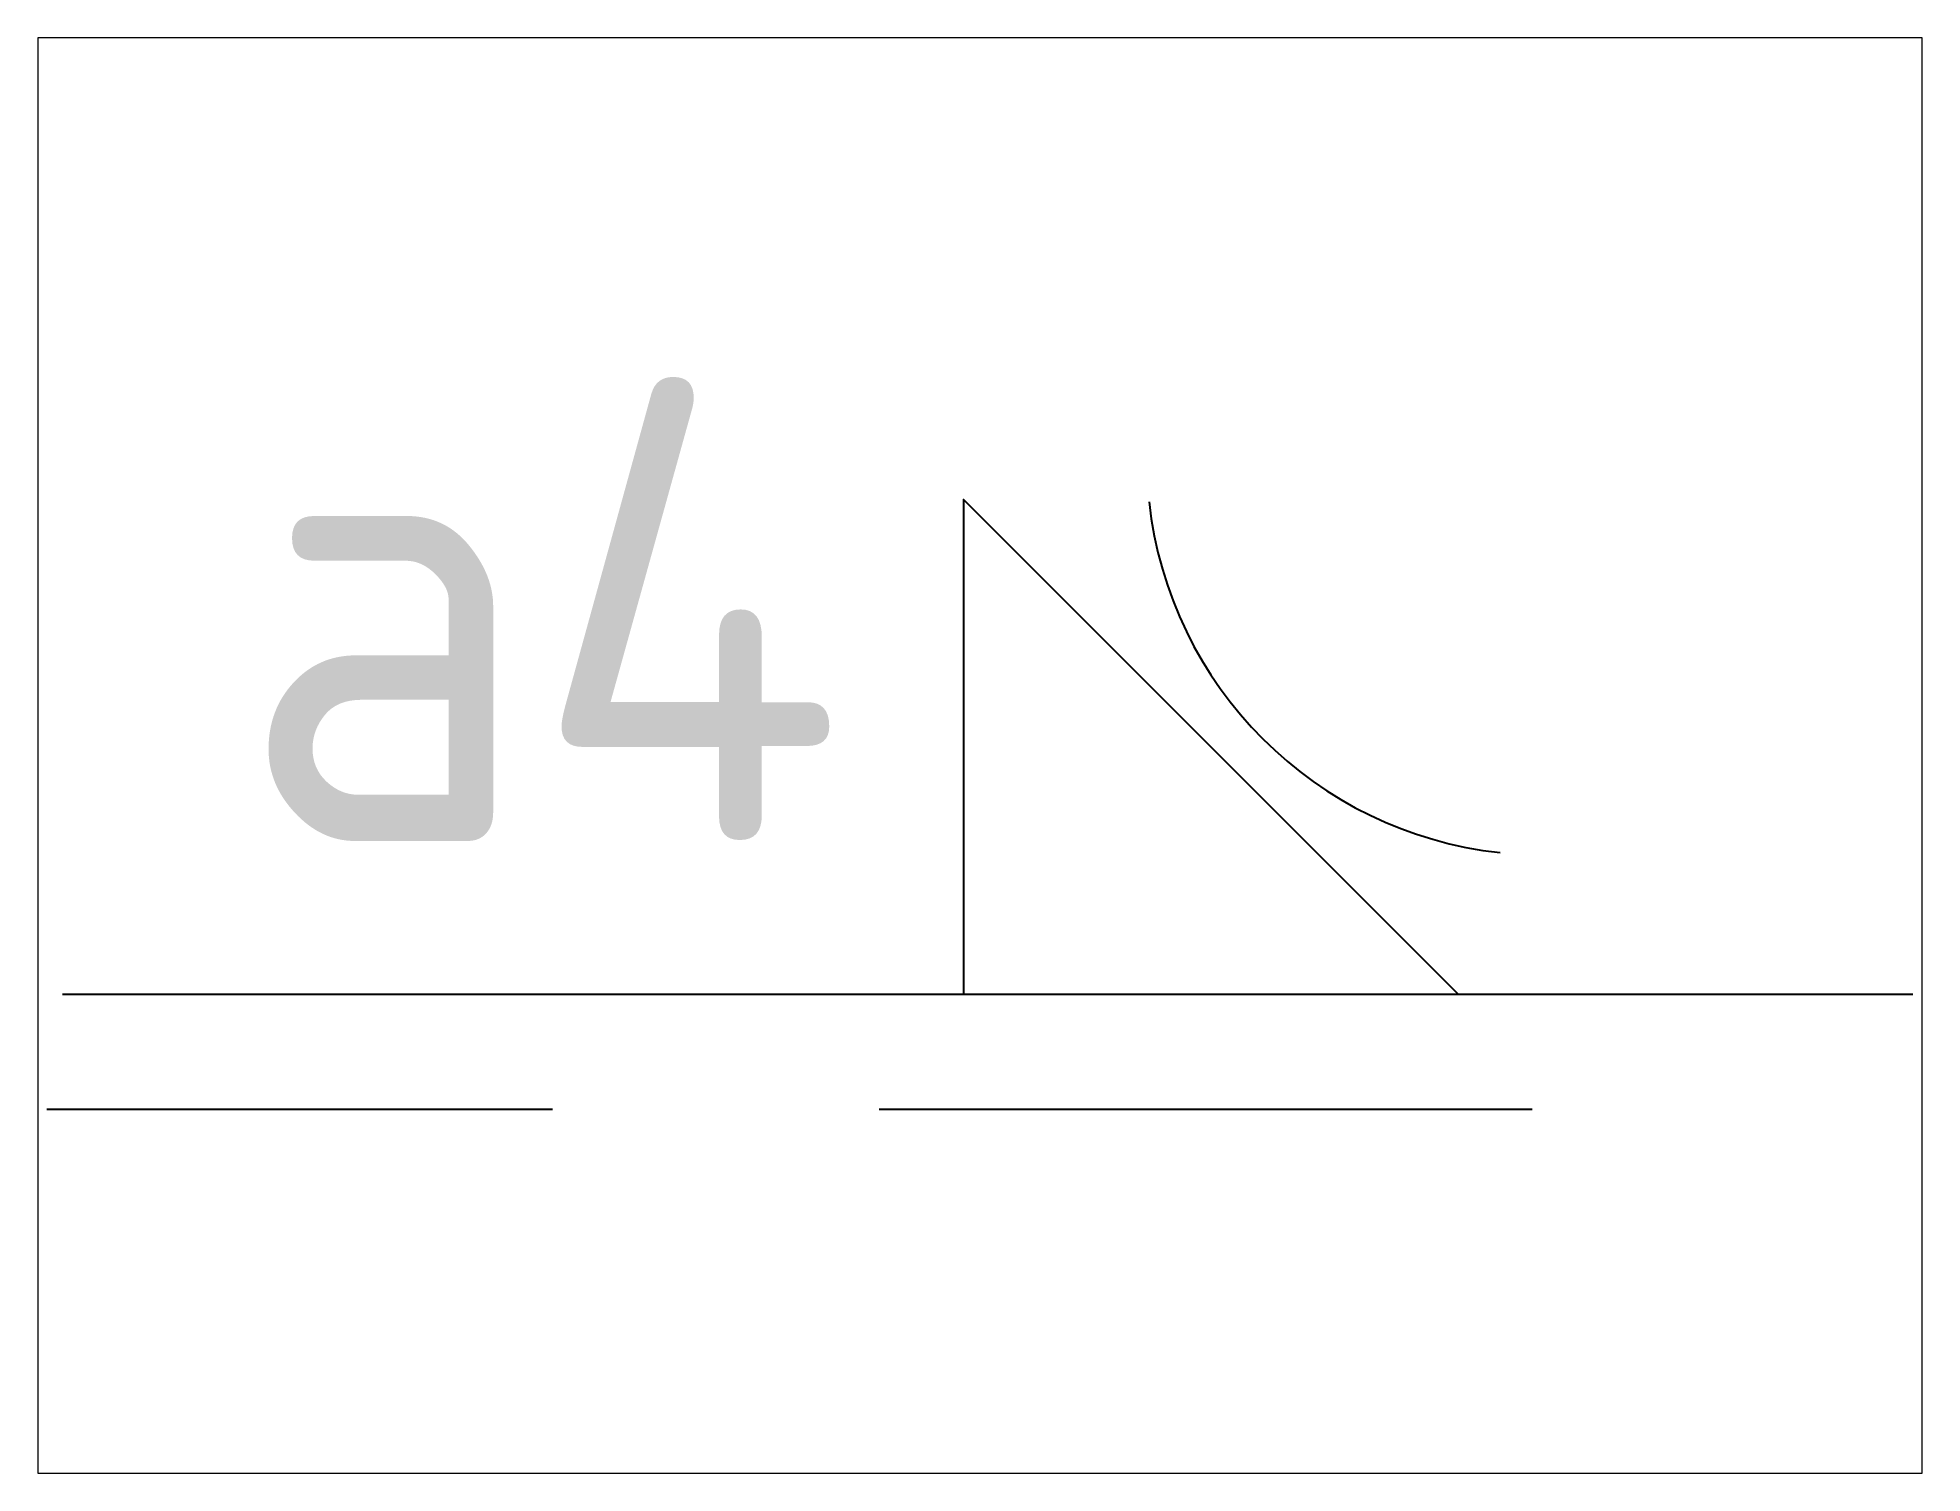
# Paper-space layout 'Layout1' of a CAD drawing. Header units: millimetres. Extents: x 1.05 to 9.45, y 0.8 to 7.2.
# The model-space entities are those that its viewports show. They can reach past a viewport. Long polylines and large blocks are cut down to what shows.
import ezdxf

# ---------------------------------------------------------------- set-up
doc = ezdxf.new("R2010")
doc.units = ezdxf.units.MM
doc.header["$MEASUREMENT"] = 0
doc.linetypes.add('DASHED_2', pattern=[3, 2, -1])
doc.layers.add('K-------ED-', color=1, linetype='Continuous')
doc.styles.add('ISO', font='isocp.shx')

# ---------------------------------------------------------------- blocks, each defined once
blk = doc.blocks.new('Kälsvets_h')
at = {"layer": 'K-------ED-', "color": 3}
blk.add_line((0, 0), (-12, 0), dxfattribs=at)
at = {"layer": 'K-------ED-', "color": 3, "linetype": 'DASHED_2'}
blk.add_line((-2.47, -0.747), (-12.103, -0.747), dxfattribs=at)
at = {"layer": 'K-------ED-', "color": 3}
blk.add_lwpolyline([(-2.947, 0), (-6.157, 3.21), (-6.157, 0)], dxfattribs=at)
blk.add_ellipse((-2.399, 3.474), major_axis=(1.817, 1.817), ratio=1, start_param=2.464689, end_param=3.818496, dxfattribs=at)
at = {"layer": 'K-------ED-', "color": 3, "style": 'ISO'}
blk.add_attdef('MÅTT/TVÄRSNITT', (-10.857, 0.995), '', height=3, dxfattribs=at)

msp = doc.modelspace()

# ---------------------------------------------------------------- block references
msp.add_blockref('Kälsvets_h', (0, 0)).add_auto_attribs({'MÅTT/TVÄRSNITT': 'a4'})

psp = doc.layouts.get("Layout1")

# ---------------------------------------------------------------- viewports
at = {"layer": '0'}
psp.add_viewport(center=(5.25, 4), size=(8.4, 6.4), view_center_point=(-6.0501, 1.5493), view_height=9.312767, dxfattribs=at)

doc.saveas('drawing.dxf')
